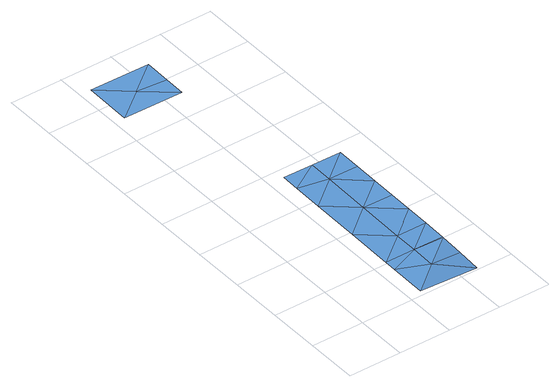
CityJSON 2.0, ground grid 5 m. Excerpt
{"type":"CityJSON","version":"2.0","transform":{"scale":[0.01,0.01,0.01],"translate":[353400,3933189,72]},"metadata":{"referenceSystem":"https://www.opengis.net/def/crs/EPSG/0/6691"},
"CityObjects":{
"waterbody1":{"type":"WaterBody","attributes":{"name":"3","class":"1140","function":"1","WaterBodyRiverFloodingRiskAttribute.description":"2","WaterBodyRiverFloodingRiskAttribute.rankOrg":"1","WaterBodyRiverFloodingRiskAttribute.adminType":"2","WaterBodyRiverFloodingRiskAttribute.scale":"L2"},"geometry":[{"type":"MultiSurface","lod":"1","boundaries":[[[0,1,2]],[[2,1,3]],[[4,1,5]],[[6,3,4]],[[7,3,6]],[[8,2,3]],[[1,4,3]],[[8,3,7]]]}]},
"waterbody2":{"type":"WaterBody","attributes":{"name":"3","class":"1140","function":"1","WaterBodyRiverFloodingRiskAttribute.description":"2","WaterBodyRiverFloodingRiskAttribute.rankOrg":"2","WaterBodyRiverFloodingRiskAttribute.adminType":"2","WaterBodyRiverFloodingRiskAttribute.scale":"L2"},"geometry":[{"type":"MultiSurface","lod":"1","boundaries":[[[9,1,0]],[[5,10,11]],[[12,13,14]],[[12,14,15]],[[15,14,10]],[[10,14,11]],[[11,14,16]],[[17,16,18]],[[13,18,14]],[[19,18,13]],[[16,14,18]],[[20,15,10]],[[1,9,10]],[[9,20,10]],[[19,21,18]],[[22,18,21]],[[22,17,18]],[[17,22,23]],[[5,1,10]]]}]},
"waterbody3":{"type":"WaterBody","attributes":{"name":"3","class":"1140","function":"1","WaterBodyRiverFloodingRiskAttribute.description":"2","WaterBodyRiverFloodingRiskAttribute.rankOrg":"1","WaterBodyRiverFloodingRiskAttribute.adminType":"2","WaterBodyRiverFloodingRiskAttribute.scale":"L2"},"geometry":[{"type":"MultiSurface","lod":"1","boundaries":[[[24,25,26]],[[25,27,26]],[[26,28,29]],[[26,27,28]],[[29,24,26]]]}]}
},
"vertices":[
[1176,486,73],[895,491,73],[1176,482,73],[891,258,73],[612,379,73],[614,495,73],[606,30,73],[1168,20,50],[1172,253,62],
[1180,714,73],[899,718,73],[621,950,72],[1187,1174,72],[1191,1405,72],[906,1178,72],[1184,945,72],[629,1416,71],[634,1702,69],[914,1644,71],[1195,1640,71],[1184,941,73],[1198,1873,69],[918,1877,68],[637,1882,68],
[660,3268,69],[663,3470,69],[378,3500,69],[667,3723,68],[96,3733,69],[88,3278,69]
]}
